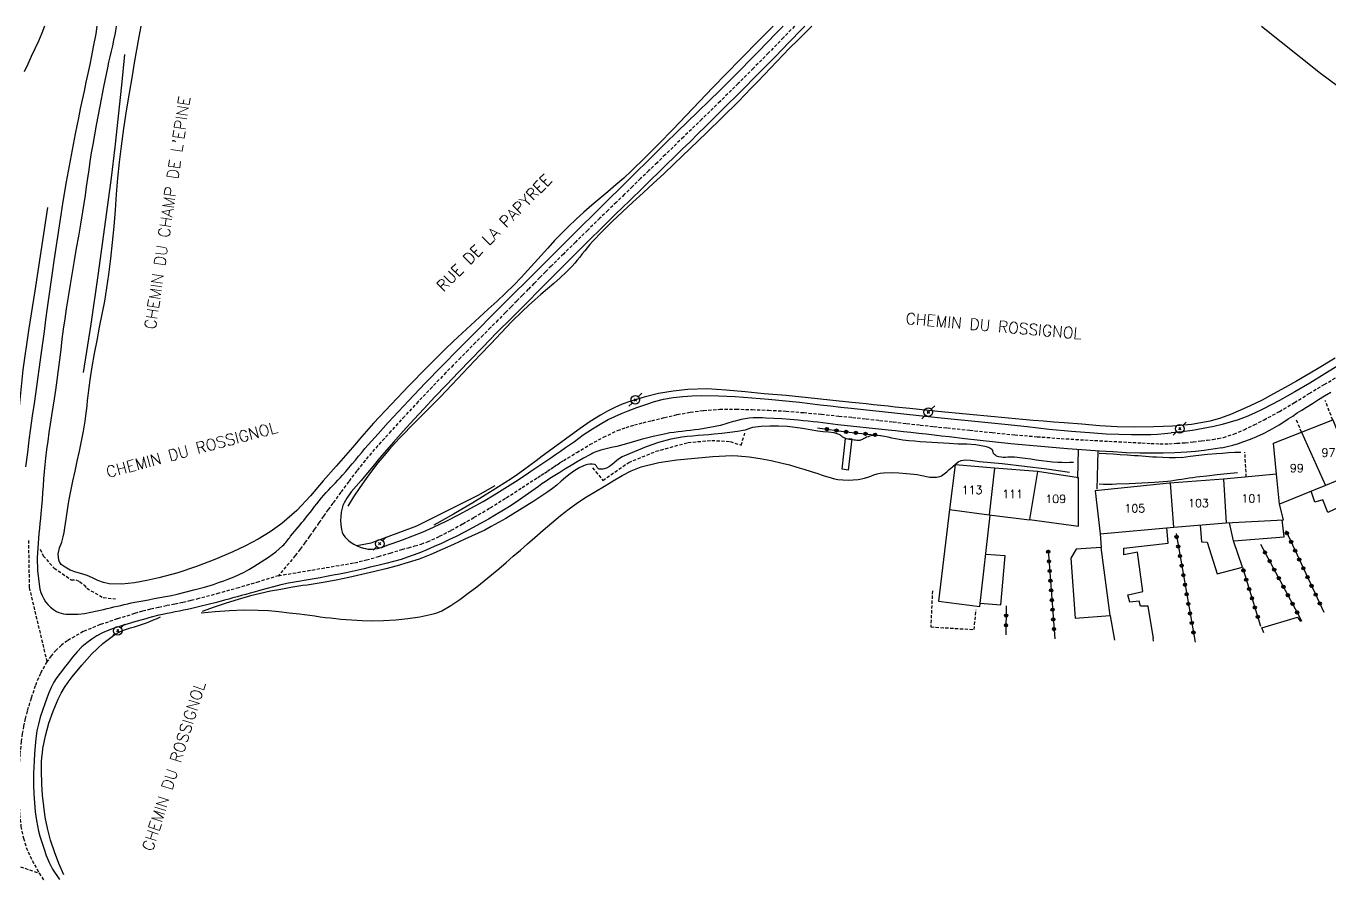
# Model space of a CAD drawing. Header units: millimetres. Extents: x 149000 to 150002, y 151999 to 153000.
# Drawn here: x 149301.6 to 149503.1, y 152868.8 to 153000 of the extents above; entities that cross this region are included whole.
import ezdxf
from ezdxf.enums import TextEntityAlignment as Align

# ---------------------------------------------------------------- set-up
doc = ezdxf.new("R2010")
doc.units = ezdxf.units.MM
doc.linetypes.add('DASHED', pattern=[0.75, 0.5, -0.25])
doc.layers.get('0').update_dxf_attribs({"linetype": 'CONTINUOUS'})
for name, color, linetype in [('W0001', 6, 'DASHED'), ('W0008', 7, 'CONTINUOUS'), ('W0017', 7, 'CONTINUOUS'), ('W0071', 7, 'CONTINUOUS'), ('w0101', 7, 'CONTINUOUS'), ('W0104', 1, 'CONTINUOUS'), ('W0105', 7, 'CONTINUOUS'), ('W0112', 1, 'DASHED'), ('w0211', 2, 'CONTINUOUS'), ('W0214', 2, 'CONTINUOUS'), ('w0300', 7, 'CONTINUOUS'), ('w0323', 7, 'CONTINUOUS'), ('W0330', 7, 'CONTINUOUS'), ('W0473', 7, 'CONTINUOUS'), ('W0989', 7, 'CONTINUOUS'), ('W0991', 7, 'CONTINUOUS'), ('W1102', 7, 'CONTINUOUS')]:
    doc.layers.add(name, color=color, linetype=linetype)
doc.styles.get("Standard").update_dxf_attribs({"font": 'romans.shx', "width": 0.85})

# ---------------------------------------------------------------- blocks, each defined once
blk = doc.blocks.new('T473')
for p, q in [((-0.166667, 0.166667), (0.166667, -0.166667)), ((-0.166667, -0.166667), (0.166667, 0.166667)), ((0.500001, 0.500001), (1.000002, 1.000002)), ((-1.000002, -1.000002), (-0.500001, -0.500001))]:
    blk.add_line(p, q)
blk.add_ellipse((0, 0), major_axis=(0.471405, 0.471405), ratio=1, start_param=5.4977871438, end_param=11.780972451)
blk = doc.blocks.new('t323o')
at = {"color": 0, "linetype": 'Continuous'}
for radius in [0.25, 0.15]:
    blk.add_circle((0, 0), radius, dxfattribs=at)

msp = doc.modelspace()

# ---------------------------------------------------------------- linework, layer by layer
at = {"layer": 'W0001'}
for points in [[(149420.35, 153000), (149418.62, 152998.22), (149416.31, 152995.84), (149413.98, 152993.48), (149411.64, 152991.13), (149408.83, 152988.36), (149406.01, 152985.6), (149403.17, 152982.85), (149400.34, 152980.11), (149399.08, 152978.88), (149397.82, 152977.65), (149396.55, 152976.43), (149395.29, 152975.2), (149394.03, 152973.97), (149392.77, 152972.75), (149391.51, 152971.52), (149390.25, 152970.29), (149388.37, 152968.45), (149386.48, 152966.61), (149384.61, 152964.76), (149382.74, 152962.91), (149381.85, 152962.01), (149380.96, 152961.11), (149380.07, 152960.21), (149379.19, 152959.31), (149378.3, 152958.4), (149377.42, 152957.5), (149376.54, 152956.6), (149375.65, 152955.7), (149374.5, 152954.54), (149373.35, 152953.38), (149372.2, 152952.23), (149371.04, 152951.08), (149369.89, 152949.92), (149368.74, 152948.76), (149367.6, 152947.6), (149366.46, 152946.43), (149364.32, 152944.19), (149362.18, 152941.94), (149360.06, 152939.67), (149357.96, 152937.39), (149356.95, 152936.27), (149355.94, 152935.15), (149354.95, 152934.02), (149353.98, 152932.87), (149352.69, 152931.24), (149351.44, 152929.59), (149350.21, 152927.93), (149348.99, 152926.26), (149348.26, 152925.25), (149347.54, 152924.23), (149346.82, 152923.21), (149346.11, 152922.18), (149345.4, 152921.16), (149344.67, 152920.14), (149343.94, 152919.13), (149343.18, 152918.14), (149340.58, 152915.04)], [(149340.58, 152915.04), (149352.34, 152917.03), (149354.19, 152917.48), (149356.02, 152918), (149357.84, 152918.54), (149359.66, 152919.08), (149360.65, 152919.36), (149361.65, 152919.63), (149362.64, 152919.93), (149363.61, 152920.29), (149365.47, 152921.13), (149367.28, 152922.06), (149369.06, 152923.05), (149370.82, 152924.06), (149373.32, 152925.54), (149375.79, 152927.09), (149378.23, 152928.66), (149380.68, 152930.24), (149381.17, 152930.56), (149381.67, 152930.89), (149382.16, 152931.22), (149382.65, 152931.55), (149383.14, 152931.88), (149383.63, 152932.2), (149384.13, 152932.52), (149384.63, 152932.83), (149386.67, 152934.08), (149388.72, 152935.31), (149390.83, 152936.46), (149393, 152937.48), (149394.29, 152937.95), (149395.6, 152938.34), (149396.93, 152938.68), (149398.26, 152939), (149400.23, 152939.48), (149402.22, 152939.94), (149404.23, 152940.32), (149406.26, 152940.59), (149408.77, 152940.76), (149411.28, 152940.78), (149413.8, 152940.72), (149416.3, 152940.62), (149419.03, 152940.47), (149421.76, 152940.25), (149424.48, 152939.99), (149427.19, 152939.72), (149429.29, 152939.51), (149431.39, 152939.29), (149433.48, 152939.05), (149435.58, 152938.81), (149437.67, 152938.57), (149439.77, 152938.33), (149441.86, 152938.09), (149443.96, 152937.87), (149447.42, 152937.51), (149450.89, 152937.15), (149454.36, 152936.81), (149457.83, 152936.52), (149461.52, 152936.25), (149465.22, 152936.02), (149468.92, 152935.82), (149472.62, 152935.63), (149474.01, 152935.56), (149475.4, 152935.49), (149476.79, 152935.44), (149478.18, 152935.44), (149479.45, 152935.5), (149480.71, 152935.6), (149481.97, 152935.73), (149483.23, 152935.87), (149484.08, 152935.98), (149484.93, 152936.11), (149485.78, 152936.25), (149486.63, 152936.4), (149486.63, 152936.4), (149488.25, 152936.94), (149489.83, 152937.61), (149491.37, 152938.36), (149492.89, 152939.13), (149495.27, 152940.41), (149497.59, 152941.8), (149499.89, 152943.21), (149502.2, 152944.6), (149504.9, 152946.17)], [(149301.94, 152920.5), (149302.06, 152913.19), (149304.79, 152901.73)], [(149340.58, 152915.04), (149337.52, 152914.09), (149334.45, 152913.18), (149331.37, 152912.32), (149328.27, 152911.49), (149327.03, 152911.18), (149325.79, 152910.91), (149324.54, 152910.65), (149323.29, 152910.4), (149322.04, 152910.14), (149320.79, 152909.85), (149319.55, 152909.54), (149318.32, 152909.18), (149315.67, 152908.35), (149313.01, 152907.47), (149310.4, 152906.39), (149307.95, 152904.99), (149307.04, 152904.3), (149306.2, 152903.52), (149305.45, 152902.66), (149304.79, 152901.73)], [(149304.79, 152901.73), (149303.78, 152899.93), (149302.99, 152898.02), (149302.34, 152896.08), (149301.75, 152894.12), (149301.44, 152892.96), (149301.19, 152891.79), (149300.99, 152890.62), (149300.83, 152889.43), (149300.63, 152887.55), (149300.5, 152885.65), (149300.43, 152883.75), (149300.44, 152881.86), (149300.49, 152880), (149300.58, 152878.14), (149300.78, 152876.28), (149301.16, 152874.45), (149301.61, 152873.04), (149302.19, 152871.67), (149302.86, 152870.35), (149303.6, 152869.07)], [(149269.02, 152895.43), (149271.28, 152893.08), (149273.57, 152890.76), (149275.89, 152888.48), (149278.25, 152886.24), (149280.21, 152884.43), (149282.2, 152882.65), (149284.21, 152880.9), (149286.25, 152879.19), (149287.8, 152877.92), (149289.37, 152876.68), (149290.95, 152875.46), (149292.54, 152874.26), (149293.5, 152873.54), (149294.46, 152872.84), (149295.44, 152872.14), (149296.42, 152871.46), (149303.6, 152869.07)], [(149303.6, 152869.07), (149304.77, 152867.27)]]:
    msp.add_lwpolyline(points, dxfattribs=at)
at = {"layer": 'W0008'}
for points in [[(149309.63, 152909.07), (149310.62, 152909.2), (149311.6, 152909.39), (149312.57, 152909.61), (149313.55, 152909.83), (149314.08, 152909.95), (149314.62, 152910.07), (149315.15, 152910.2), (149315.69, 152910.32), (149316.22, 152910.45), (149316.75, 152910.58), (149317.29, 152910.7), (149317.83, 152910.82), (149318.71, 152911), (149319.6, 152911.17), (149320.48, 152911.33), (149321.37, 152911.49), (149322.26, 152911.65), (149323.14, 152911.82), (149324.03, 152912), (149324.91, 152912.2), (149326.32, 152912.53), (149327.73, 152912.9), (149329.14, 152913.28), (149330.53, 152913.7), (149331.33, 152913.96), (149332.13, 152914.23), (149332.93, 152914.53), (149333.71, 152914.85), (149334.49, 152915.21), (149335.26, 152915.59), (149336.01, 152916), (149336.75, 152916.44), (149337.91, 152917.17), (149339.06, 152917.92), (149340.17, 152918.74), (149341.21, 152919.63), (149341.39, 152919.81), (149341.55, 152919.99), (149341.71, 152920.18), (149341.86, 152920.37), (149342.01, 152920.57), (149342.16, 152920.77), (149342.31, 152920.96), (149342.46, 152921.15), (149342.75, 152921.5), (149343.04, 152921.85), (149343.33, 152922.19), (149343.62, 152922.54), (149343.91, 152922.89), (149344.2, 152923.24), (149344.48, 152923.59), (149344.77, 152923.94), (149345.12, 152924.38), (149345.47, 152924.82), (149345.82, 152925.27), (149346.16, 152925.72), (149346.51, 152926.17), (149346.86, 152926.61), (149347.22, 152927.05), (149347.58, 152927.48), (149347.93, 152927.88), (149348.29, 152928.27), (149348.65, 152928.65), (149349.02, 152929.03), (149349.39, 152929.41), (149349.75, 152929.79), (149350.12, 152930.18), (149350.47, 152930.57), (149350.98, 152931.15), (149351.47, 152931.73), (149351.97, 152932.32), (149352.46, 152932.92), (149352.95, 152933.51), (149353.44, 152934.1), (149353.94, 152934.69), (149354.44, 152935.27), (149355.98, 152936.99), (149357.53, 152938.7), (149359.11, 152940.4), (149360.69, 152942.09), (149363.26, 152944.78), (149365.85, 152947.44), (149368.45, 152950.1), (149371.07, 152952.74), (149373.8, 152955.5), (149376.56, 152958.24), (149379.31, 152960.98), (149382.07, 152963.72), (149386.25, 152967.88), (149390.42, 152972.03), (149394.61, 152976.18), (149398.8, 152980.32), (149400.46, 152981.95), (149402.12, 152983.58), (149403.79, 152985.19), (149405.46, 152986.81), (149407.13, 152988.43), (149408.79, 152990.06), (149410.45, 152991.69), (149412.09, 152993.34), (149413.44, 152994.71), (149414.79, 152996.08), (149416.13, 152997.47), (149417.47, 152998.85), (149418.57, 153000)], [(149421.91, 153000), (149421.52, 152999.59), (149419.46, 152997.45), (149417.39, 152995.32), (149414.71, 152992.6), (149412.02, 152989.89), (149409.32, 152987.2), (149406.61, 152984.51), (149405.41, 152983.32), (149404.2, 152982.13), (149402.99, 152980.95), (149401.77, 152979.77), (149400.56, 152978.59), (149399.35, 152977.4), (149398.13, 152976.22), (149396.92, 152975.04), (149394.81, 152972.98), (149392.69, 152970.92), (149390.58, 152968.85), (149388.48, 152966.78), (149386.62, 152964.94), (149384.78, 152963.09), (149382.93, 152961.24), (149381.09, 152959.39), (149378.84, 152957.13), (149376.58, 152954.87), (149374.33, 152952.61), (149372.1, 152950.33), (149370.24, 152948.41), (149368.39, 152946.49), (149366.54, 152944.55), (149364.71, 152942.61), (149363.1, 152940.9), (149361.5, 152939.18), (149359.91, 152937.44), (149358.35, 152935.69), (149357.27, 152934.44), (149356.21, 152933.19), (149355.15, 152931.92), (149354.1, 152930.65), (149353.35, 152929.77), (149352.58, 152928.89), (149351.83, 152927.98), (149351.16, 152927.03), (149350.93, 152926.66), (149350.72, 152926.29), (149350.54, 152925.9), (149350.41, 152925.49), (149350.27, 152924.86), (149350.2, 152924.21), (149350.19, 152923.56), (149350.22, 152922.92), (149350.26, 152922.54), (149350.32, 152922.16), (149350.42, 152921.78), (149350.58, 152921.42), (149350.83, 152921.05), (149351.12, 152920.73), (149351.45, 152920.44), (149351.8, 152920.18), (149352.25, 152919.9), (149352.72, 152919.67), (149353.2, 152919.47), (149353.7, 152919.31), (149354.03, 152919.22), (149354.38, 152919.15), (149354.73, 152919.12), (149355.08, 152919.12), (149355.87, 152919.24), (149356.64, 152919.46), (149357.39, 152919.74), (149358.14, 152920), (149359.75, 152920.58), (149361.36, 152921.19), (149362.95, 152921.84), (149364.52, 152922.53), (149366.48, 152923.46), (149368.42, 152924.44), (149370.33, 152925.46), (149372.22, 152926.52), (149373.91, 152927.52), (149375.56, 152928.56), (149377.2, 152929.62), (149378.84, 152930.69), (149379.6, 152931.2), (149380.37, 152931.71), (149381.13, 152932.23), (149381.89, 152932.75), (149382.65, 152933.27), (149383.4, 152933.79), (149384.16, 152934.31), (149384.92, 152934.83), (149386.31, 152935.8), (149387.69, 152936.79), (149389.09, 152937.75), (149390.54, 152938.63), (149391.53, 152939.16), (149392.56, 152939.64), (149393.59, 152940.09), (149394.64, 152940.51), (149395.98, 152941.03), (149397.33, 152941.52), (149398.7, 152941.96), (149400.1, 152942.31), (149401.57, 152942.57), (149403.06, 152942.73), (149404.54, 152942.82), (149406.03, 152942.87), (149408.6, 152942.86), (149411.17, 152942.73), (149413.73, 152942.54), (149416.29, 152942.33), (149417.89, 152942.19), (149419.49, 152942.03), (149421.09, 152941.85), (149422.69, 152941.66), (149424.29, 152941.47), (149425.88, 152941.27), (149427.48, 152941.09), (149429.08, 152940.91), (149432.43, 152940.55), (149435.78, 152940.2), (149439.13, 152939.86), (149442.48, 152939.51), (149445.07, 152939.24), (149447.66, 152938.97), (149450.25, 152938.7), (149452.84, 152938.44), (149456.27, 152938.08), (149459.7, 152937.71), (149463.13, 152937.38), (149466.57, 152937.11), (149468.51, 152936.99), (149470.45, 152936.9), (149472.4, 152936.85), (149474.34, 152936.85), (149475.4, 152936.88), (149476.45, 152936.93), (149477.5, 152937.01), (149478.55, 152937.11)], [(149504.58, 152947.65), (149502.28, 152946.23), (149499.97, 152944.82), (149497.64, 152943.45), (149495.27, 152942.13), (149494.01, 152941.45), (149492.73, 152940.78), (149491.43, 152940.15), (149490.11, 152939.59), (149488.89, 152939.15), (149487.65, 152938.75), (149486.41, 152938.41), (149485.15, 152938.11), (149483.51, 152937.77), (149481.86, 152937.49), (149480.21, 152937.27), (149478.55, 152937.11)], [(149486.35, 152934.79), (149487.22, 152934.99), (149488.08, 152935.22), (149488.93, 152935.48), (149489.78, 152935.77), (149490.8, 152936.15), (149491.8, 152936.57), (149492.79, 152937.02), (149493.77, 152937.51), (149494.5, 152937.92), (149495.22, 152938.35), (149495.94, 152938.8), (149496.64, 152939.26), (149497.34, 152939.72), (149498.04, 152940.19), (149498.74, 152940.65), (149499.45, 152941.1), (149500.38, 152941.68), (149501.32, 152942.25), (149502.26, 152942.82), (149503.21, 152943.39)], [(149486.35, 152934.79), (149485, 152934.58), (149483.65, 152934.4), (149482.3, 152934.25), (149480.94, 152934.14), (149479.13, 152934.03), (149477.31, 152933.98), (149475.5, 152933.97), (149473.68, 152933.98), (149471.62, 152934.05), (149469.55, 152934.16), (149467.48, 152934.3), (149465.42, 152934.44), (149462.5, 152934.66), (149459.58, 152934.89), (149456.67, 152935.14), (149453.76, 152935.42), (149451.38, 152935.67), (149449, 152935.93), (149446.63, 152936.21), (149444.25, 152936.48), (149443.07, 152936.62), (149441.89, 152936.75), (149440.7, 152936.89), (149439.52, 152937.02), (149438.33, 152937.16), (149437.15, 152937.29), (149435.96, 152937.42), (149434.78, 152937.55), (149427.02, 152938.38), (149426.25, 152938.47), (149425.48, 152938.56), (149424.72, 152938.65), (149423.95, 152938.75), (149423.19, 152938.84), (149422.42, 152938.92), (149421.65, 152939), (149420.89, 152939.08), (149419.64, 152939.18), (149418.39, 152939.27), (149417.13, 152939.34), (149415.88, 152939.4), (149415.4, 152939.42), (149414.91, 152939.44), (149414.43, 152939.45), (149413.95, 152939.43), (149413.33, 152939.37), (149412.72, 152939.28), (149412.11, 152939.17), (149411.5, 152939.04), (149411.17, 152938.95), (149410.84, 152938.86), (149410.52, 152938.76), (149410.19, 152938.65), (149409.87, 152938.54), (149409.54, 152938.44), (149409.22, 152938.34), (149408.89, 152938.26), (149408.06, 152938.08), (149407.22, 152937.92), (149406.39, 152937.78), (149405.55, 152937.65), (149404.91, 152937.56), (149404.27, 152937.48), (149403.63, 152937.41), (149402.98, 152937.34), (149402.34, 152937.27), (149401.7, 152937.19), (149401.06, 152937.1), (149400.42, 152936.98), (149398.51, 152936.56), (149396.62, 152936.07), (149394.74, 152935.54), (149392.85, 152935.02), (149392.05, 152934.83), (149391.23, 152934.64), (149390.42, 152934.43), (149389.63, 152934.17), (149389.38, 152934.07), (149389.14, 152933.96), (149388.91, 152933.84), (149388.68, 152933.72), (149387.7, 152933.19), (149386.74, 152932.63), (149385.79, 152932.06), (149384.84, 152931.48), (149384.07, 152931.01), (149383.31, 152930.54), (149382.54, 152930.06), (149381.79, 152929.57), (149381.27, 152929.22), (149380.75, 152928.85), (149380.24, 152928.48), (149379.73, 152928.11), (149379.22, 152927.73), (149378.71, 152927.36), (149378.2, 152927), (149377.67, 152926.64), (149376.53, 152925.91), (149375.37, 152925.19), (149374.2, 152924.49), (149373.02, 152923.8), (149371.79, 152923.1), (149370.56, 152922.42), (149369.31, 152921.75), (149368.05, 152921.11), (149366.92, 152920.56), (149365.79, 152920.03), (149364.65, 152919.53), (149363.5, 152919.04), (149362.52, 152918.64), (149361.53, 152918.26), (149360.54, 152917.9), (149359.54, 152917.56), (149358.35, 152917.22), (149357.16, 152916.91), (149355.95, 152916.62), (149354.75, 152916.34), (149353.83, 152916.12), (149352.89, 152915.9), (149351.96, 152915.69), (149351.03, 152915.49), (149350.02, 152915.29), (149349.02, 152915.1), (149348.01, 152914.91), (149347, 152914.73), (149346.39, 152914.62), (149345.79, 152914.52), (149345.18, 152914.42), (149344.57, 152914.32), (149343.96, 152914.21), (149343.35, 152914.11), (149342.75, 152913.99), (149342.14, 152913.86), (149340.97, 152913.6), (149339.81, 152913.3), (149338.65, 152912.99), (149337.5, 152912.68), (149336.84, 152912.5), (149336.18, 152912.32), (149335.52, 152912.14), (149334.87, 152911.96), (149334.21, 152911.77), (149333.55, 152911.59), (149332.9, 152911.41), (149332.24, 152911.23), (149330.98, 152910.9), (149329.71, 152910.58), (149328.45, 152910.27), (149327.18, 152909.97), (149326.54, 152909.83), (149325.91, 152909.7), (149325.27, 152909.57), (149324.63, 152909.45), (149324, 152909.32), (149323.36, 152909.19), (149322.72, 152909.06), (149322.09, 152908.91), (149320.89, 152908.61), (149319.7, 152908.29), (149318.52, 152907.95), (149317.33, 152907.59), (149316.33, 152907.29), (149315.33, 152906.98), (149314.34, 152906.64), (149313.38, 152906.21), (149312.53, 152905.74), (149311.72, 152905.22), (149310.95, 152904.65), (149310.21, 152904.02), (149309.46, 152903.27), (149308.77, 152902.46), (149308.12, 152901.62), (149307.47, 152900.78), (149307.05, 152900.24), (149306.63, 152899.7), (149306.24, 152899.15), (149305.88, 152898.57), (149305.46, 152897.76), (149305.09, 152896.94), (149304.76, 152896.1), (149304.45, 152895.25), (149304.09, 152894.21), (149303.77, 152893.16), (149303.49, 152892.1), (149303.26, 152891.03), (149303.08, 152889.88), (149302.96, 152888.72), (149302.88, 152887.55), (149302.81, 152886.39), (149302.77, 152885.46), (149302.74, 152884.52), (149302.73, 152883.59), (149302.74, 152882.66), (149302.79, 152881.28), (149302.86, 152879.91), (149302.98, 152878.53), (149303.17, 152877.17), (149303.32, 152876.36), (149303.51, 152875.57), (149303.72, 152874.78), (149303.96, 152874), (149304.32, 152872.9), (149304.69, 152871.8), (149305.13, 152870.72), (149305.67, 152869.69), (149306.75, 152868.06)], [(149303.69, 152912.95), (149303.86, 152912.44), (149304.06, 152911.95), (149304.3, 152911.47), (149304.6, 152911.02), (149304.96, 152910.58), (149305.36, 152910.17), (149305.8, 152909.8), (149306.29, 152909.5), (149306.63, 152909.34), (149306.99, 152909.24), (149307.35, 152909.16), (149307.72, 152909.11)], [(149307.72, 152909.11), (149309.63, 152909.07)]]:
    msp.add_lwpolyline(points, dxfattribs=at)
at = {"layer": 'W0017'}
for points in [[(149464.17, 152934.54), (149464.09, 152930.11)], [(149467.23, 152934.31), (149467.07, 152928.39)]]:
    msp.add_lwpolyline(points, dxfattribs=at)
at = {"layer": 'W0071'}
for points in [[(149301.53, 152931.85), (149301.82, 152934.09), (149302.06, 152935.98), (149302.32, 152937.86), (149302.58, 152939.75), (149302.85, 152941.63), (149303.11, 152943.51), (149303.38, 152945.4), (149303.65, 152947.28), (149303.91, 152949.16), (149304.16, 152950.98), (149304.4, 152952.8), (149304.65, 152954.61), (149304.89, 152956.43), (149305.14, 152958.24), (149305.39, 152960.06), (149305.65, 152961.87), (149305.91, 152963.69), (149306.36, 152966.75), (149306.82, 152969.81), (149307.3, 152972.86), (149307.81, 152975.91), (149308.26, 152978.4), (149308.74, 152980.88), (149309.23, 152983.36), (149309.72, 152985.84), (149310, 152987.21), (149310.29, 152988.58), (149310.59, 152989.94), (149310.88, 152991.31), (149311.18, 152992.68), (149311.47, 152994.04), (149311.75, 152995.41), (149312.01, 152996.79), (149312.38, 152998.79), (149312.58, 153000)], [(149315.51, 153000), (149315.44, 152999.55), (149315.28, 152998.68), (149315.1, 152997.82), (149314.91, 152996.97), (149314.71, 152996.12), (149314.51, 152995.26), (149314.32, 152994.41), (149314.14, 152993.55), (149313.55, 152990.59), (149312.97, 152987.63), (149312.4, 152984.66), (149311.87, 152981.69), (149311.65, 152980.39), (149311.45, 152979.09), (149311.25, 152977.78), (149311.06, 152976.48), (149310.87, 152975.17), (149310.68, 152973.86), (149310.49, 152972.56), (149310.28, 152971.26), (149309.98, 152969.39), (149309.66, 152967.52), (149309.34, 152965.65), (149309.02, 152963.78), (149308.69, 152961.91), (149308.38, 152960.05), (149308.07, 152958.17), (149307.78, 152956.3), (149307.55, 152954.73), (149307.33, 152953.16), (149307.12, 152951.58), (149306.92, 152950.01), (149306.72, 152948.43), (149306.52, 152946.86), (149306.31, 152945.28), (149306.1, 152943.71), (149305.91, 152942.4), (149305.71, 152941.09), (149305.51, 152939.78), (149305.31, 152938.47), (149305.11, 152937.16), (149304.92, 152935.85), (149304.75, 152934.54), (149304.59, 152933.22), (149304.47, 152932.15), (149304.37, 152931.08), (149304.28, 152930), (149304.2, 152928.93), (149304.12, 152927.85), (149304.04, 152926.78), (149303.96, 152925.7), (149303.87, 152924.63), (149303.8, 152923.86), (149303.72, 152923.1), (149303.64, 152922.34), (149303.56, 152921.58), (149303.49, 152920.81), (149303.42, 152920.05), (149303.37, 152919.28), (149303.33, 152918.52), (149303.31, 152917.83), (149303.31, 152917.15), (149303.32, 152916.46), (149303.36, 152915.78)], [(149303.36, 152915.78), (149303.69, 152912.95)]]:
    msp.add_lwpolyline(points, dxfattribs=at)
at = {"layer": 'w0101'}
for points in [[(149498.7, 152937.23), (149503.51, 152939.12), (149506.9, 152930.84), (149502.38, 152929)], [(149494.38, 152935.52), (149498.7, 152937.23)], [(149494.84, 152930.75), (149494.38, 152935.52)], [(149451.23, 152931.65), (149445.18, 152932.15), (149444.29, 152925.27), (149450.39, 152924.42)], [(149457.87, 152931.13), (149457.9, 152931.13), (149451.23, 152931.65)], [(149456.66, 152923.68), (149456.66, 152923.71), (149464.23, 152922.68), (149464.22, 152930.15)], [(149464.22, 152930.15), (149457.87, 152931.13)], [(149486.64, 152929.97), (149478.27, 152929.35)], [(149494.84, 152930.75), (149486.64, 152929.95), (149486.64, 152929.97)], [(149478.27, 152929.35), (149466.81, 152928.16), (149467.57, 152921.53), (149478.93, 152922.54)], [(149502.38, 152929), (149495.29, 152926.11)], [(149487.05, 152923.2), (149495.92, 152923.66), (149495.29, 152926.11)], [(149450.39, 152924.42), (149456.66, 152923.68)], [(149478.93, 152922.54), (149487.05, 152923.2)]]:
    msp.add_lwpolyline(points, dxfattribs=at)
at = {"layer": 'W0104'}
for points in [[(149504.62, 152925.7), (149502.73, 152924.8), (149501.96, 152926.75), (149500.77, 152926.41), (149500.17, 152928.1)], [(149444.29, 152925.27), (149442.6, 152911.08), (149448.98, 152910.29), (149450.59, 152924.4)], [(149483.01, 152922.87), (149483.24, 152920.26), (149484.1, 152920.24), (149485.66, 152915.32), (149489.55, 152916.36), (149488.15, 152920.42), (149488.21, 152920.42), (149496, 152921.06), (149495.7, 152923.65)], [(149467.57, 152921.53), (149467.72, 152919.4), (149463.86, 152919.14), (149463.04, 152917.74), (149463.69, 152908.48), (149469.1, 152908.86), (149469.1, 152908.81), (149469.79, 152905.07)], [(149475.83, 152904.93), (149475.77, 152905.35), (149475.8, 152905.35), (149474.99, 152910.35), (149473.8, 152910.31), (149473.62, 152911.09), (149472.15, 152910.92), (149471.87, 152912.07), (149471.89, 152912.09), (149474.17, 152912.58), (149473.34, 152918.65), (149471.23, 152918.28), (149471.23, 152918.3), (149471.25, 152919.3), (149478.07, 152920.05), (149477.85, 152922.44)], [(149488.15, 152920.42), (149487.57, 152923.22)], [(149469.1, 152908.86), (149467.72, 152919.4)], [(149449.04, 152910.8), (149452.21, 152910.52), (149452.89, 152918.12), (149449.89, 152918.3)], [(149492.88, 152906.18), (149492.56, 152907), (149498.07, 152908.62), (149498.52, 152907.96)]]:
    msp.add_lwpolyline(points, dxfattribs=at)
at = {"layer": 'W0105'}
msp.add_lwpolyline([(149429.19, 152936.19), (149428.64, 152931.36), (149427.7, 152931.49), (149428.21, 152936.27)], close=True, dxfattribs=at)
at = {"layer": 'W0112'}
for points in [[(149503.52, 152939.09), (149502.36, 152942.13)], [(149498.7, 152937.23), (149497.91, 152939.07)], [(149389.12, 152931.71), (149390.73, 152929.77), (149394.71, 152932.55), (149398.92, 152934.27), (149403.87, 152935.62), (149407.53, 152935.96), (149410.38, 152935.77), (149412.09, 152935.21), (149412.67, 152937.08)], [(149490.15, 152930.29), (149489.94, 152934.11)], [(149303.77, 152919.14), (149304.22, 152918.1), (149305.9, 152916.21), (149308.55, 152914.41), (149309.27, 152914.39), (149309.85, 152914.16), (149310.56, 152913.59), (149310.94, 152913.09), (149313.49, 152911.65), (149315.39, 152911.45)], [(149441.64, 152912.7), (149441.39, 152907.12), (149448.08, 152906.71), (149448.39, 152909.78)]]:
    msp.add_lwpolyline(points, dxfattribs=at)
at = {"layer": 'w0211'}
for points in [[(149304.41, 153000), (149304, 152998.9), (149303.49, 152997.69), (149302.95, 152996.5), (149302.38, 152995.32), (149301.83, 152994.13), (149301.3, 152992.92)], [(149417.03, 153000), (149415.06, 152998.02), (149411.91, 152994.84), (149409.81, 152992.69), (149407.73, 152990.52), (149405.66, 152988.34), (149403.59, 152986.16), (149401.51, 152983.99), (149399.41, 152981.84), (149397.29, 152979.71), (149395.13, 152977.61), (149393.94, 152976.51), (149392.73, 152975.44), (149391.5, 152974.38), (149390.26, 152973.34), (149389.02, 152972.29), (149387.79, 152971.23), (149386.58, 152970.15), (149385.41, 152969.04), (149384.32, 152967.94), (149383.25, 152966.83), (149382.21, 152965.69), (149381.18, 152964.54), (149380.16, 152963.39), (149379.12, 152962.25), (149378.07, 152961.12), (149376.99, 152960.02), (149375.69, 152958.73), (149374.36, 152957.47), (149373.01, 152956.23), (149371.65, 152954.99), (149370.3, 152953.76), (149368.95, 152952.52), (149367.61, 152951.27), (149366.29, 152950), (149363.49, 152947.2), (149360.72, 152944.38), (149357.99, 152941.52), (149355.29, 152938.62), (149354.55, 152937.8), (149353.83, 152936.97), (149353.11, 152936.13), (149352.39, 152935.29), (149351.68, 152934.45), (149350.96, 152933.62), (149350.24, 152932.78), (149349.51, 152931.96), (149347.5, 152929.68), (149345.51, 152927.36), (149343.41, 152925.11), (149341.11, 152923.08), (149339.32, 152921.8), (149337.44, 152920.68), (149335.49, 152919.67), (149333.51, 152918.74), (149330.73, 152917.54), (149327.91, 152916.45), (149325.03, 152915.5), (149322.09, 152914.72), (149320.23, 152914.3), (149318.33, 152913.93), (149316.39, 152913.73), (149314.44, 152913.8), (149313.54, 152913.99), (149312.68, 152914.32), (149311.85, 152914.71), (149311.03, 152915.05), (149310.17, 152915.34), (149309.28, 152915.59), (149308.41, 152915.91), (149307.59, 152916.35), (149307.3, 152916.56), (149307.02, 152916.79), (149306.78, 152917.08), (149306.62, 152917.42), (149306.54, 152918.37), (149306.76, 152919.32), (149307.09, 152920.2), (149307.32, 152921.04), (149307.44, 152921.73), (149307.55, 152922.42), (149307.65, 152923.11), (149307.76, 152923.8), (149307.86, 152924.49), (149307.97, 152925.18), (149308.08, 152925.87), (149308.2, 152926.56), (149308.49, 152928.11), (149308.81, 152929.65), (149309.14, 152931.2), (149309.48, 152932.74), (149309.82, 152934.28), (149310.14, 152935.83), (149310.44, 152937.38), (149310.71, 152938.94), (149310.82, 152939.73), (149310.92, 152940.52), (149311.01, 152941.32), (149311.09, 152942.11), (149311.17, 152942.91), (149311.25, 152943.7), (149311.35, 152944.5), (149311.46, 152945.29), (149311.78, 152947.33), (149312.15, 152949.37), (149312.54, 152951.41), (149312.94, 152953.44), (149313.34, 152955.47), (149313.72, 152957.5), (149314.07, 152959.54), (149314.38, 152961.59), (149314.69, 152964.07), (149314.95, 152966.55), (149315.17, 152969.04), (149315.37, 152971.52), (149315.56, 152974.01), (149315.77, 152976.5), (149316.02, 152978.98), (149316.3, 152981.46), (149316.68, 152984.18), (149317.11, 152986.9), (149317.56, 152989.62), (149318, 152992.33), (149318.33, 152994.33), (149318.69, 152996.33), (149319.05, 152998.32), (149319.35, 153000)], [(149423.02, 153000), (149422.18, 152999.17), (149420.88, 152997.87), (149419.58, 152996.56), (149418.59, 152995.54), (149417.6, 152994.51), (149416.61, 152993.48), (149415.63, 152992.45), (149414.64, 152991.42), (149413.65, 152990.39), (149412.66, 152989.37), (149411.65, 152988.35), (149409.2, 152985.91), (149406.72, 152983.49), (149404.23, 152981.08), (149401.74, 152978.68), (149400.16, 152977.18), (149398.56, 152975.7), (149396.95, 152974.23), (149395.34, 152972.77), (149393.74, 152971.29), (149392.16, 152969.78), (149390.61, 152968.25), (149389.1, 152966.68), (149388.69, 152966.22), (149388.29, 152965.74), (149387.91, 152965.26), (149387.53, 152964.77), (149387.15, 152964.28), (149386.76, 152963.8), (149386.36, 152963.33), (149385.95, 152962.87), (149385.03, 152961.95), (149384.09, 152961.07), (149383.12, 152960.21), (149382.14, 152959.36), (149381.15, 152958.52), (149380.18, 152957.68), (149379.21, 152956.81), (149378.27, 152955.93), (149376.61, 152954.27), (149374.99, 152952.57), (149373.38, 152950.86), (149371.76, 152949.16), (149370.89, 152948.24), (149370.01, 152947.32), (149369.14, 152946.39), (149368.26, 152945.47), (149367.39, 152944.55), (149366.51, 152943.63), (149365.63, 152942.71), (149364.75, 152941.8), (149363.99, 152941.02), (149363.22, 152940.25), (149362.45, 152939.49), (149361.67, 152938.73), (149360.9, 152937.96), (149360.14, 152937.18), (149359.38, 152936.4), (149358.64, 152935.6), (149357.73, 152934.58), (149356.84, 152933.54), (149355.96, 152932.49), (149355.12, 152931.41), (149354.11, 152930.04), (149353.13, 152928.65), (149352.19, 152927.24), (149351.28, 152925.8)], [(149503.88, 152948.66), (149500.9, 152946.87), (149497.9, 152945.12), (149496.14, 152944.13), (149494.37, 152943.14), (149492.58, 152942.19), (149490.76, 152941.31), (149489.26, 152940.62), (149487.73, 152939.95), (149486.18, 152939.37), (149484.57, 152938.91), (149481.69, 152938.4), (149478.77, 152938.14), (149475.86, 152938.04), (149472.95, 152938), (149470.21, 152938.05), (149467.48, 152938.22), (149464.75, 152938.45), (149462.03, 152938.66), (149460.42, 152938.78), (149458.81, 152938.9), (149457.2, 152939.04), (149455.59, 152939.18)], [(149455.59, 152939.18), (149451.23, 152939.59), (149446.86, 152940), (149442.5, 152940.43), (149438.13, 152940.87), (149437.01, 152940.98), (149435.89, 152941.1), (149434.78, 152941.22), (149433.66, 152941.34), (149432.54, 152941.46), (149431.42, 152941.58), (149430.3, 152941.69), (149429.18, 152941.81), (149425.8, 152942.17), (149422.42, 152942.53), (149419.03, 152942.88), (149415.64, 152943.17), (149412.71, 152943.44), (149409.77, 152943.73), (149406.8, 152943.9), (149403.84, 152943.83), (149401.56, 152943.58), (149399.31, 152943.19), (149397.08, 152942.66), (149394.89, 152941.99), (149393.71, 152941.55), (149392.56, 152941.03), (149391.44, 152940.46), (149390.34, 152939.84), (149388.75, 152938.86), (149387.21, 152937.79), (149385.7, 152936.69), (149384.18, 152935.59), (149383.22, 152934.9), (149382.27, 152934.2), (149381.32, 152933.49), (149380.38, 152932.78), (149379.43, 152932.07), (149378.47, 152931.37), (149377.5, 152930.69), (149376.52, 152930.02), (149373.6, 152928.13), (149370.63, 152926.31), (149367.62, 152924.55), (149364.57, 152922.86)], [(149463.45, 152932.53), (149462.85, 152932.51), (149462.25, 152932.5), (149461.65, 152932.51), (149461.05, 152932.54), (149460.2, 152932.61), (149459.36, 152932.7), (149458.51, 152932.8), (149457.67, 152932.92), (149456.83, 152933.04), (149455.99, 152933.15), (149455.15, 152933.25), (149454.31, 152933.34), (149453.97, 152933.36), (149453.63, 152933.36), (149453.29, 152933.34), (149452.95, 152933.33), (149452.6, 152933.33), (149452.25, 152933.36), (149451.91, 152933.42), (149451.57, 152933.53), (149451.43, 152933.6), (149451.31, 152933.7), (149451.2, 152933.81), (149451.11, 152933.93), (149451.07, 152934), (149451.04, 152934.07), (149451.02, 152934.15), (149451, 152934.22), (149450.98, 152934.3), (149450.96, 152934.38), (149450.92, 152934.45), (149450.87, 152934.51), (149450.61, 152934.72), (149450.32, 152934.86), (149450.02, 152934.96), (149449.72, 152935.03), (149448.36, 152935.28), (149446.98, 152935.37), (149445.6, 152935.39), (149444.24, 152935.45), (149443.35, 152935.52), (149442.45, 152935.58), (149441.56, 152935.63), (149440.66, 152935.69), (149439.77, 152935.75), (149438.87, 152935.82), (149437.98, 152935.9), (149437.08, 152935.99), (149436.51, 152936.08), (149435.93, 152936.19), (149435.36, 152936.32), (149434.8, 152936.46), (149434.22, 152936.58), (149433.63, 152936.67), (149433.04, 152936.72), (149432.45, 152936.72), (149432.19, 152936.68), (149431.93, 152936.61), (149431.69, 152936.52), (149431.45, 152936.43), (149431.32, 152936.37), (149431.19, 152936.31), (149431.07, 152936.24), (149430.94, 152936.17), (149430.82, 152936.1), (149430.69, 152936.04), (149430.55, 152935.99), (149430.41, 152935.95), (149430.2, 152935.93), (149429.98, 152935.94), (149429.77, 152935.97), (149429.56, 152935.99), (149429.17, 152936.05), (149428.78, 152936.11), (149428.39, 152936.19), (149428.01, 152936.33), (149427.91, 152936.38), (149427.81, 152936.45), (149427.72, 152936.52), (149427.63, 152936.6), (149427.55, 152936.68), (149427.45, 152936.75), (149427.35, 152936.82), (149427.25, 152936.87), (149426.44, 152937.11), (149425.6, 152937.22), (149424.76, 152937.29), (149423.94, 152937.38), (149422.76, 152937.57), (149421.59, 152937.78), (149420.41, 152937.97), (149419.22, 152938.08), (149417.87, 152938.15), (149416.52, 152938.17), (149415.16, 152938.12), (149413.82, 152937.93), (149413.67, 152937.9), (149413.53, 152937.86), (149413.39, 152937.8), (149413.25, 152937.74), (149413.12, 152937.69), (149412.98, 152937.63), (149412.84, 152937.58), (149412.7, 152937.54), (149411.52, 152937.31), (149410.32, 152937.16), (149409.12, 152937.04), (149407.93, 152936.91), (149407.09, 152936.82), (149406.26, 152936.75), (149405.42, 152936.69), (149404.58, 152936.62), (149403.74, 152936.55), (149402.9, 152936.45), (149402.07, 152936.32), (149401.24, 152936.15), (149399.3, 152935.61), (149397.4, 152934.95), (149395.53, 152934.2), (149393.69, 152933.39), (149393.27, 152933.15), (149392.88, 152932.85), (149392.52, 152932.52), (149392.16, 152932.21), (149391.73, 152931.91), (149391.25, 152931.66), (149390.72, 152931.51), (149390.16, 152931.51), (149390.03, 152931.55), (149389.92, 152931.64), (149389.84, 152931.74), (149389.78, 152931.85), (149389.72, 152931.95), (149389.65, 152932.05), (149389.56, 152932.15), (149389.45, 152932.21), (149389.08, 152932.3), (149388.7, 152932.29), (149388.33, 152932.21), (149387.98, 152932.1), (149387.15, 152931.74), (149386.37, 152931.29), (149385.64, 152930.76), (149384.94, 152930.2), (149384.28, 152929.63), (149383.61, 152929.05), (149382.93, 152928.5), (149382.21, 152927.99), (149380.06, 152926.58), (149377.89, 152925.21), (149375.7, 152923.88), (149373.46, 152922.62), (149372.46, 152922.1), (149371.44, 152921.61), (149370.41, 152921.14), (149369.38, 152920.68), (149367.64, 152919.87), (149365.89, 152919.07), (149364.12, 152918.3), (149362.32, 152917.61), (149360.63, 152917.06), (149358.91, 152916.57), (149357.18, 152916.12), (149355.45, 152915.69), (149353.46, 152915.22), (149351.47, 152914.77), (149349.48, 152914.35), (149347.47, 152913.97), (149346.85, 152913.86), (149346.23, 152913.76), (149345.61, 152913.67), (149344.99, 152913.59), (149344.37, 152913.5), (149343.74, 152913.42), (149343.12, 152913.32), (149342.5, 152913.21), (149340.93, 152912.92), (149339.37, 152912.62), (149337.8, 152912.28), (149336.25, 152911.9), (149334.36, 152911.37), (149332.49, 152910.79), (149330.63, 152910.16), (149328.79, 152909.49)], [(149480.2, 152933.29), (149479.21, 152933.28), (149478.23, 152933.28), (149477.25, 152933.3), (149476.27, 152933.34), (149475.7, 152933.36), (149475.14, 152933.4), (149474.57, 152933.44), (149474.01, 152933.49), (149473.45, 152933.54), (149472.89, 152933.59), (149472.32, 152933.63), (149471.76, 152933.67), (149470.67, 152933.74), (149469.58, 152933.8), (149468.48, 152933.86), (149467.39, 152933.92)], [(149489.31, 152934.1), (149488.36, 152934.06), (149487.42, 152934.01), (149486.48, 152933.95), (149485.54, 152933.88), (149484.18, 152933.76), (149482.83, 152933.63), (149481.48, 152933.47), (149480.13, 152933.28)], [(149307.42, 152868.79), (149306.64, 152870.54), (149305.96, 152872.33), (149305.37, 152874.16), (149304.88, 152876.01), (149304.54, 152877.7), (149304.3, 152879.4), (149304.13, 152881.12), (149304.03, 152882.83), (149304, 152883.52), (149303.97, 152884.2), (149303.96, 152884.89), (149303.96, 152885.57), (149303.98, 152886.26), (149304.02, 152886.95), (149304.09, 152887.63), (149304.18, 152888.31), (149304.58, 152890.28), (149305.1, 152892.22), (149305.76, 152894.11), (149306.54, 152895.96), (149306.99, 152896.87), (149307.51, 152897.75), (149308.09, 152898.6), (149308.7, 152899.41), (149310.17, 152901.2), (149311.72, 152902.94), (149313.41, 152904.56), (149315.3, 152905.95), (149315.87, 152906.28), (149316.47, 152906.55), (149317.08, 152906.77), (149317.71, 152906.97), (149318.33, 152907.14), (149318.95, 152907.32), (149319.57, 152907.52), (149320.18, 152907.74), (149320.72, 152907.96), (149321.27, 152908.19), (149321.81, 152908.42), (149322.35, 152908.67)]]:
    msp.add_lwpolyline(points, dxfattribs=at)
at = {"layer": 'W0214'}
for points in [[(149328.63, 152909.29), (149330.82, 152909.52), (149333.03, 152909.67), (149335.23, 152909.74), (149337.44, 152909.73), (149339.04, 152909.65), (149340.64, 152909.49), (149342.23, 152909.3), (149343.82, 152909.12), (149344.62, 152909.02), (149345.42, 152908.92), (149346.22, 152908.81), (149347.02, 152908.7), (149347.82, 152908.6), (149348.62, 152908.5), (149349.43, 152908.41), (149350.23, 152908.34), (149351.87, 152908.22), (149353.52, 152908.12), (149355.16, 152908.07), (149356.81, 152908.11), (149358.7, 152908.23), (149360.58, 152908.42), (149362.45, 152908.7), (149364.3, 152909.08), (149364.69, 152909.18), (149365.07, 152909.3), (149365.45, 152909.44), (149365.81, 152909.61), (149367.24, 152910.42), (149368.61, 152911.35), (149369.92, 152912.33), (149371.22, 152913.33), (149372.38, 152914.23), (149373.52, 152915.16), (149374.64, 152916.11), (149375.75, 152917.07), (149376.86, 152918.04), (149377.96, 152919), (149379.07, 152919.97), (149380.19, 152920.92), (149381.51, 152922.05), (149382.82, 152923.2), (149384.15, 152924.32), (149385.53, 152925.39), (149386.85, 152926.33), (149388.2, 152927.22), (149389.57, 152928.07), (149390.96, 152928.9), (149392.32, 152929.71), (149393.69, 152930.53), (149395.11, 152931.27), (149396.61, 152931.86), (149399.34, 152932.56), (149402.14, 152932.97), (149404.94, 152933.23), (149407.73, 152933.45), (149408.69, 152933.53), (149409.65, 152933.59), (149410.61, 152933.61), (149411.58, 152933.58), (149413.31, 152933.41), (149415.02, 152933.15), (149416.73, 152932.82), (149418.42, 152932.45), (149419.55, 152932.16), (149420.68, 152931.83), (149421.79, 152931.48), (149422.91, 152931.14), (149423.42, 152930.99), (149423.93, 152930.82), (149424.44, 152930.64), (149424.94, 152930.47), (149425.46, 152930.3), (149425.98, 152930.16), (149426.5, 152930.03), (149427.03, 152929.93), (149427.82, 152929.84), (149428.61, 152929.81), (149429.4, 152929.83), (149430.19, 152929.9), (149430.68, 152929.99), (149431.17, 152930.12), (149431.65, 152930.28), (149432.13, 152930.44), (149432.6, 152930.61), (149433.09, 152930.76), (149433.58, 152930.89), (149434.08, 152930.96), (149435.26, 152931.01), (149436.44, 152930.94), (149437.62, 152930.81), (149438.78, 152930.71), (149439.28, 152930.66), (149439.77, 152930.57), (149440.25, 152930.47), (149440.74, 152930.37), (149441.25, 152930.29), (149441.76, 152930.26), (149442.28, 152930.28), (149442.79, 152930.39), (149443.04, 152930.48), (149443.26, 152930.61), (149443.48, 152930.76), (149443.67, 152930.93), (149443.85, 152931.1), (149444.04, 152931.27), (149444.22, 152931.44), (149444.42, 152931.6), (149444.81, 152931.93), (149445.19, 152932.29), (149445.62, 152932.62), (149446.1, 152932.84), (149446.81, 152932.96), (149447.54, 152932.91), (149448.24, 152932.8), (149448.92, 152932.71), (149452.41, 152932.38), (149455.88, 152931.99), (149459.35, 152931.55), (149462.81, 152931.03)], [(149488.79, 152930.96), (149487.21, 152930.8), (149485.63, 152930.63), (149484.05, 152930.44), (149482.47, 152930.25), (149481.9, 152930.17), (149481.34, 152930.09), (149480.77, 152930), (149480.21, 152929.91), (149479.65, 152929.83), (149479.08, 152929.75), (149478.51, 152929.67), (149477.95, 152929.61), (149475.98, 152929.45), (149474.01, 152929.33), (149472.05, 152929.24), (149470.08, 152929.18), (149469.41, 152929.16), (149468.75, 152929.16), (149468.08, 152929.16), (149467.42, 152929.17)]]:
    msp.add_lwpolyline(points, dxfattribs=at)
at = {"layer": 'w0300'}
for points in [[(149310.47, 152946.43), (149311.63, 152953.94), (149312.73, 152961.46), (149313.77, 152968.98), (149314.75, 152976.52), (149315.33, 152981.29), (149315.87, 152986.07), (149316.38, 152990.85), (149316.85, 152995.63)], [(149300.3, 152926.26), (149300.17, 152929.87), (149300.16, 152933.48), (149300.26, 152937.08), (149300.48, 152940.68), (149301.11, 152946.84), (149302, 152952.96), (149302.99, 152959.06), (149303.92, 152965.17), (149304.17, 152966.86), (149304.42, 152968.55), (149304.67, 152970.24), (149304.93, 152971.93)]]:
    msp.add_lwpolyline(points, dxfattribs=at)
at = {"layer": 'w0323'}
for points in [[(149423.86, 152937.91), (149428.27, 152937.28), (149433.66, 152936.73)], [(149479.29, 152921.57), (149482.24, 152904.78)], [(149496.25, 152922.01), (149502.15, 152909.39)], [(149492.36, 152919.92), (149498.5, 152908.45), (149498.66, 152908.01)], [(149459.53, 152919.06), (149460.54, 152905.29)], [(149489.55, 152916.36), (149492.36, 152907.25)], [(149453.05, 152910.36), (149453.01, 152905.88)]]:
    msp.add_lwpolyline(points, dxfattribs=at)
at = {"layer": 'W0330'}
for points in [[(149492.49, 153000), (149501.6, 152992.73), (149514.27, 152983.33), (149526.58, 152974.18), (149533.16, 152969.7), (149534.89, 152968.69)], [(149352.67, 152919.7), (149354.89, 152920.1), (149361.94, 152922.76), (149371.44, 152927.48), (149374.05, 152928.97)]]:
    msp.add_lwpolyline(points, dxfattribs=at)
at = {"layer": 'W1102'}
for points in [[(149498.7, 152937.23), (149502.38, 152929)], [(149451.23, 152931.65), (149450.39, 152924.42)], [(149457.87, 152931.13), (149456.66, 152923.71)], [(149486.64, 152929.95), (149487.05, 152923.2)], [(149495.29, 152926.11), (149494.84, 152930.75)], [(149478.93, 152922.54), (149478.43, 152929.36)]]:
    msp.add_lwpolyline(points, dxfattribs=at)

# ---------------------------------------------------------------- block references
at = {"layer": 'w0323'}
for p, rotation in [((149425.34, 152937.7), 351.8063466567522), ((149426.82, 152937.48), 351.8063466567522), ((149428.31, 152937.27), 354.2335999862115), ((149429.8, 152937.12), 354.2335999862115), ((149431.29, 152936.97), 354.2335999862115), ((149432.79, 152936.82), 354.2335999862115), ((149496.43, 152921.61), 295.0565970706499), ((149479.38, 152921.03), 279.9605953631772), ((149479.64, 152919.55), 279.9605953631772), ((149497.07, 152920.26), 295.0565970706499), ((149459.55, 152918.75), 274.2060957464988), ((149459.66, 152917.26), 274.2060957464988), ((149479.9, 152918.08), 279.9605953631772), ((149493.05, 152918.62), 298.1517098099507), ((149493.76, 152917.3), 298.1517098099507), ((149497.7, 152918.9), 295.0565970706499), ((149498.34, 152917.54), 295.0565970706499), ((149459.77, 152915.76), 274.2060957464988), ((149480.16, 152916.6), 279.9605953631772), ((149480.42, 152915.12), 279.9605953631772), ((149489.71, 152915.85), 287.1168781489927), ((149494.47, 152915.97), 298.1517098099507), ((149498.97, 152916.18), 295.0565970706499), ((149459.88, 152914.26), 274.2060957464988), ((149480.68, 152913.64), 279.9605953631772), ((149490.15, 152914.42), 287.1168781489927), ((149490.59, 152912.98), 287.1168781489927), ((149495.18, 152914.65), 298.1517098099507), ((149495.89, 152913.33), 298.1517098099507), ((149499.61, 152914.82), 295.0565970706499), ((149500.24, 152913.46), 295.0565970706499), ((149459.99, 152912.77), 274.2060957464988), ((149460.1, 152911.27), 274.2060957464988), ((149480.94, 152912.17), 279.9605953631772), ((149491.03, 152911.55), 287.1168781489927), ((149496.59, 152912.01), 298.1517098099507), ((149500.88, 152912.1), 295.0565970706499), ((149460.21, 152909.78), 274.2060957464988), ((149481.2, 152910.69), 279.9605953631772), ((149481.46, 152909.21), 279.9605953631772), ((149491.47, 152910.12), 287.1168781489927), ((149497.3, 152910.68), 298.1517098099507), ((149498.01, 152909.36), 298.1517098099507), ((149501.51, 152910.74), 295.0565970706499), ((149453.02, 152907.38), 269.5160490358608), ((149453.04, 152908.88), 269.5160490358608), ((149460.32, 152908.28), 274.2060957464988), ((149481.72, 152907.73), 279.9605953631772), ((149491.92, 152908.68), 287.1168781489927), ((149460.43, 152906.78), 274.2060957464988), ((149481.98, 152906.26), 279.9605953631772)]:
    msp.add_blockref('t323o', p, dxfattribs=dict(at, rotation=rotation))
at = {"layer": 'W0473'}
for p in [(149395.73, 152942.23), (149441.01, 152940.31), (149479.87, 152937.76), (149356.23, 152919.98), (149315.76, 152906.53)]:
    msp.add_blockref('T473', p, dxfattribs=at)

# ---------------------------------------------------------------- texts
at = {"layer": 'W0989'}
for s, rotation, p in [("CHEMIN DU CHAMP DE L'EPINE", 81.5275, (149323.39, 152971.13)), ('RUE DE LA PAPYREE', 45.5804, (149373.9, 152968.05)), ('CHEMIN DU ROSSIGNOL', 355.0165, (149451.12, 152953.64)), ('CHEMIN DU ROSSIGNOL', 14.9343, (149327.19, 152934.51)), ('CHEMIN DU ROSSIGNOL', 72.4786, (149324.4, 152885.59))]:
    msp.add_text(s, height=1.75, rotation=rotation, dxfattribs=at).set_placement(p, align=Align.MIDDLE)
at = {"layer": 'W0991'}
for s, p in [('97', (149502.85, 152934.06)), ('99', (149497.97, 152931.67)), ('113', (149447.76, 152928.29)), ('111', (149454.04, 152927.67)), ('109', (149460.7, 152926.91)), ('101', (149491.01, 152926.97)), ('105', (149472.92, 152925.45)), ('103', (149482.76, 152926.26))]:
    msp.add_text(s, height=1.25, dxfattribs=at).set_placement(p, align=Align.MIDDLE_CENTER)

doc.saveas('drawing.dxf')
